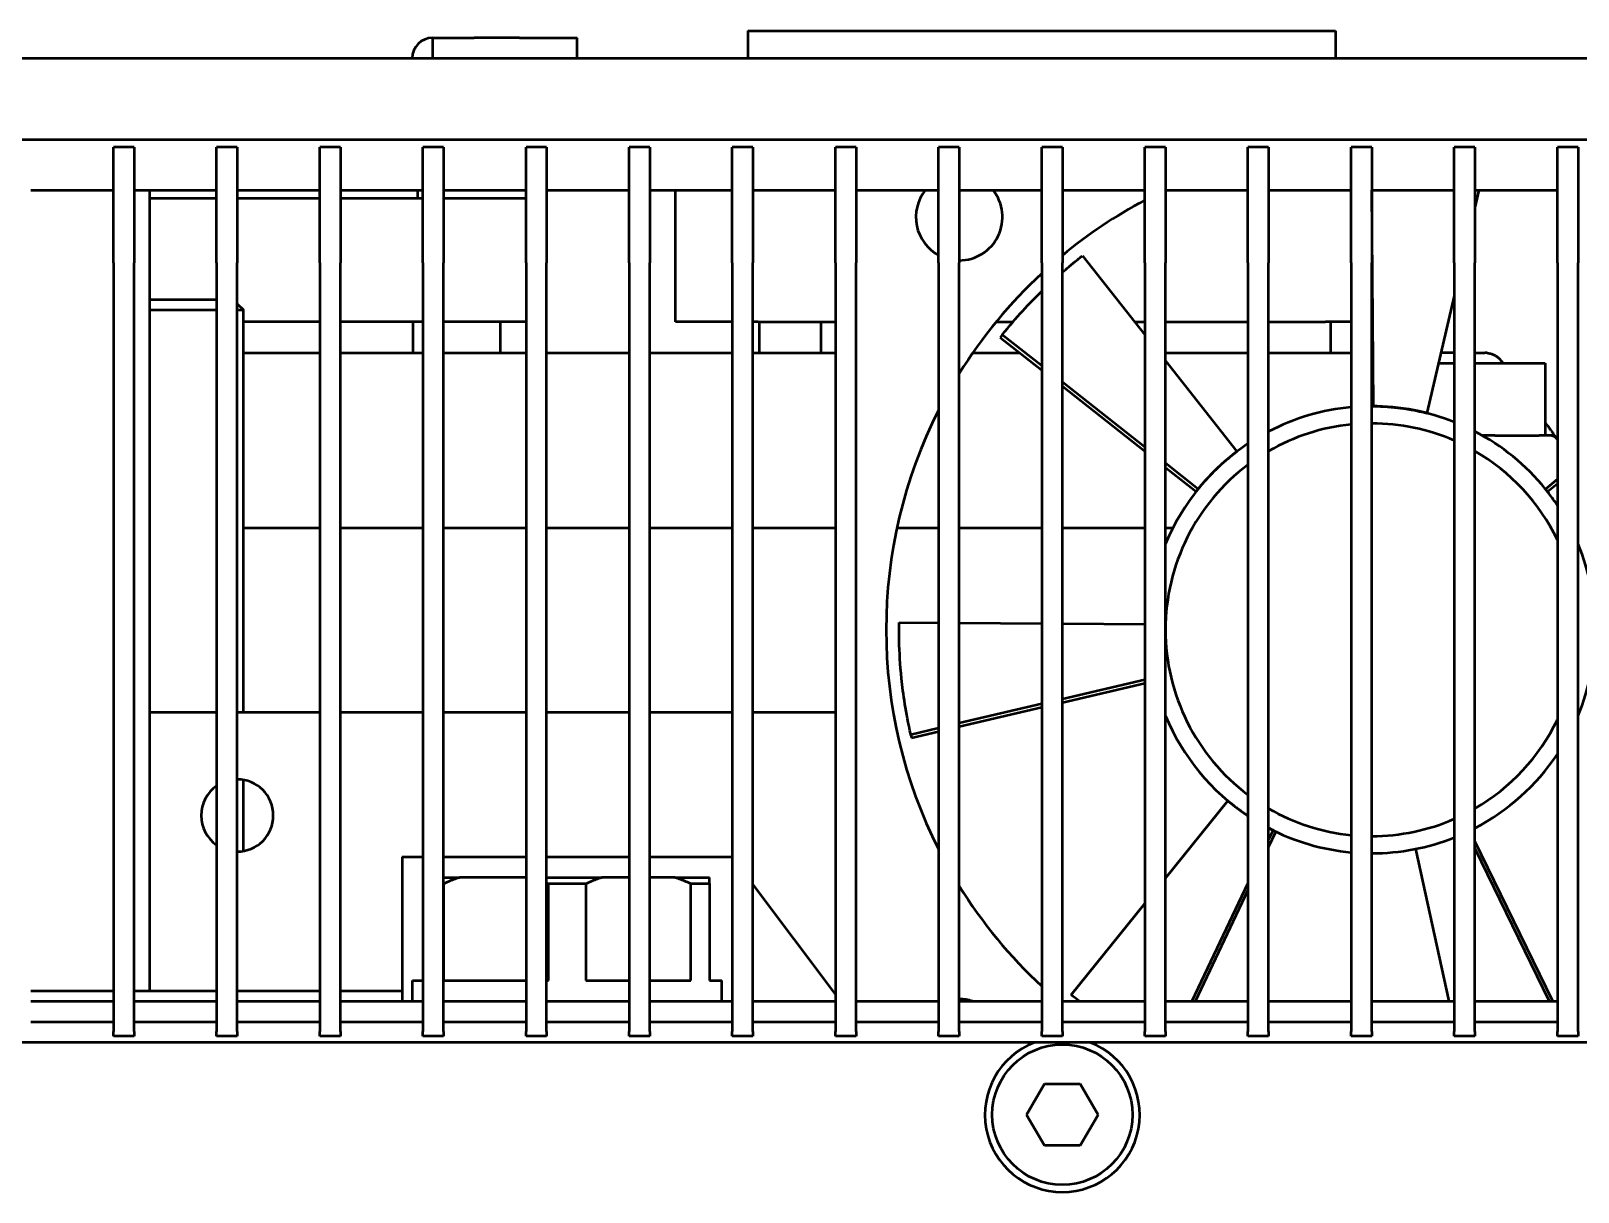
# Model space of a CAD drawing. Header units: millimetres. Extents: x 100 to 5488, y 100 to 4218.
# Drawn here: x 4028 to 4103, y 2043.9 to 2100.2 of the extents above; entities that cross this region are included whole.
import ezdxf

# ---------------------------------------------------------------- set-up
doc = ezdxf.new("R2010")
doc.units = ezdxf.units.MM
doc.header["$LTSCALE"] = 20
doc.layers.add('Visible (ANSI)', color=7, linetype='Continuous', lineweight=50)

msp = doc.modelspace()

# ---------------------------------------------------------------- linework, layer by layer
at = {"layer": 'Visible (ANSI)'}
for p, q in [((4062.752, 2100.202), (4091.252, 2100.202)), ((4062.752, 2100.202), (4062.752, 2098.881)), ((4091.252, 2100.202), (4091.252, 2098.881)), ((4047.483, 2099.872), (4049.483, 2099.872)), ((4047.483, 2098.881), (4047.483, 2099.872)), ((4051.685, 2099.872), (4049.483, 2099.872)), ((4051.685, 2099.872), (4053.417, 2099.872)), ((4053.417, 2099.872), (4054.488, 2099.872)), ((4054.488, 2098.881), (4054.488, 2099.872)), ((3932.002, 2098.881), (4884.002, 2098.881)), ((4883.702, 2094.931), (3932.302, 2094.931)), ((4032.002, 2094.556), (4032.002, 2094.562)), ((4033.002, 2094.562), (4032.002, 2094.562)), ((4032.002, 2088.969), (4032.002, 2094.556)), ((4033.002, 2094.562), (4033.002, 2094.556)), ((4033.002, 2094.556), (4033.002, 2088.969)), ((4037.002, 2094.556), (4037.002, 2094.562)), ((4038.002, 2094.562), (4037.002, 2094.562)), ((4037.002, 2088.969), (4037.002, 2094.556)), ((4038.002, 2094.562), (4038.002, 2094.556)), ((4038.002, 2094.556), (4038.002, 2088.969)), ((4042.002, 2094.556), (4042.002, 2094.562)), ((4043.002, 2094.562), (4042.002, 2094.562)), ((4042.002, 2088.969), (4042.002, 2094.556)), ((4043.002, 2094.562), (4043.002, 2094.556)), ((4043.002, 2094.556), (4043.002, 2088.969)), ((4047.002, 2094.556), (4047.002, 2094.562)), ((4048.002, 2094.562), (4047.002, 2094.562)), ((4047.002, 2088.969), (4047.002, 2094.556)), ((4048.002, 2094.562), (4048.002, 2094.556)), ((4048.002, 2094.556), (4048.002, 2088.969)), ((4052.002, 2094.556), (4052.002, 2094.562)), ((4053.002, 2094.562), (4052.002, 2094.562)), ((4052.002, 2088.969), (4052.002, 2094.556)), ((4053.002, 2094.562), (4053.002, 2094.556)), ((4053.002, 2094.556), (4053.002, 2088.969)), ((4057.002, 2094.556), (4057.002, 2094.562)), ((4058.002, 2094.562), (4057.002, 2094.562)), ((4057.002, 2088.969), (4057.002, 2094.556)), ((4058.002, 2094.562), (4058.002, 2094.556)), ((4058.002, 2094.556), (4058.002, 2088.969)), ((4062.002, 2094.556), (4062.002, 2094.562)), ((4063.002, 2094.562), (4062.002, 2094.562)), ((4062.002, 2088.969), (4062.002, 2094.556)), ((4063.002, 2094.562), (4063.002, 2094.556)), ((4063.002, 2094.556), (4063.002, 2088.969)), ((4067.002, 2094.556), (4067.002, 2094.562)), ((4068.002, 2094.562), (4067.002, 2094.562)), ((4067.002, 2088.969), (4067.002, 2094.556)), ((4068.002, 2094.562), (4068.002, 2094.556)), ((4068.002, 2094.556), (4068.002, 2088.969)), ((4072.002, 2094.556), (4072.002, 2094.562)), ((4073.002, 2094.562), (4072.002, 2094.562)), ((4072.002, 2088.969), (4072.002, 2094.556)), ((4073.002, 2094.562), (4073.002, 2094.556)), ((4073.002, 2094.556), (4073.002, 2088.969)), ((4077.002, 2094.556), (4077.002, 2094.562)), ((4078.002, 2094.562), (4077.002, 2094.562)), ((4077.002, 2088.969), (4077.002, 2094.556)), ((4078.002, 2094.562), (4078.002, 2094.556)), ((4078.002, 2094.556), (4078.002, 2088.969)), ((4082.002, 2094.556), (4082.002, 2094.562)), ((4083.002, 2094.562), (4082.002, 2094.562)), ((4082.002, 2088.969), (4082.002, 2094.556)), ((4083.002, 2094.562), (4083.002, 2094.556)), ((4083.002, 2094.556), (4083.002, 2088.969)), ((4087.002, 2094.556), (4087.002, 2094.562)), ((4088.002, 2094.562), (4087.002, 2094.562)), ((4087.002, 2088.969), (4087.002, 2094.556)), ((4088.002, 2094.562), (4088.002, 2094.556)), ((4088.002, 2094.556), (4088.002, 2088.969)), ((4092.002, 2094.556), (4092.002, 2094.562)), ((4093.002, 2094.562), (4092.002, 2094.562)), ((4092.002, 2088.969), (4092.002, 2094.556)), ((4093.002, 2094.562), (4093.002, 2094.556)), ((4093.002, 2094.556), (4093.002, 2088.969)), ((4097.002, 2094.556), (4097.002, 2094.562)), ((4098.002, 2094.562), (4097.002, 2094.562)), ((4097.002, 2088.969), (4097.002, 2094.556)), ((4098.002, 2094.562), (4098.002, 2094.556)), ((4098.002, 2094.556), (4098.002, 2088.969)), ((4102.002, 2094.556), (4102.002, 2094.562)), ((4103.002, 2094.562), (4102.002, 2094.562)), ((4102.002, 2088.969), (4102.002, 2094.556)), ((4103.002, 2094.562), (4103.002, 2094.556)), ((4103.002, 2094.556), (4103.002, 2088.969)), ((4028.002, 2092.486), (4032.002, 2092.486)), ((4033.002, 2092.486), (4037.002, 2092.486)), ((4033.752, 2092.486), (4033.752, 2053.681)), ((4033.752, 2092.102), (4037.002, 2092.102)), ((4038.002, 2092.486), (4042.002, 2092.486)), ((4038.002, 2092.102), (4042.002, 2092.102)), ((4043.002, 2092.486), (4047.002, 2092.486)), ((4043.002, 2092.102), (4047.002, 2092.102)), ((4046.752, 2092.102), (4046.752, 2092.486)), ((4048.002, 2092.486), (4052.002, 2092.486)), ((4048.002, 2092.102), (4049.502, 2092.102)), ((4049.502, 2092.102), (4052.002, 2092.102)), ((4053.002, 2092.486), (4057.002, 2092.486)), ((4058.002, 2092.486), (4062.002, 2092.486)), ((4059.252, 2086.102), (4059.252, 2092.486)), ((4063.002, 2092.486), (4067.002, 2092.486)), ((4068.002, 2092.486), (4072.002, 2092.486)), ((4073.002, 2092.486), (4077.002, 2092.486)), ((4078.002, 2092.486), (4082.002, 2092.486)), ((4083.002, 2092.486), (4087.002, 2092.486)), ((4088.002, 2092.486), (4092.002, 2092.486)), ((4093.002, 2092.486), (4097.002, 2092.486)), ((4093.083, 2082.015), (4093.008, 2092.486)), ((4098.199, 2092.486), (4098.002, 2091.646)), ((4098.002, 2092.486), (4102.002, 2092.486)), ((4032.002, 2088.969), (4032.002, 2051.716)), ((4033.002, 2051.716), (4033.002, 2088.969)), ((4037.002, 2088.969), (4037.002, 2051.716)), ((4038.002, 2051.716), (4038.002, 2088.969)), ((4042.002, 2088.969), (4042.002, 2051.716)), ((4043.002, 2051.716), (4043.002, 2088.969)), ((4047.002, 2088.969), (4047.002, 2051.716)), ((4048.002, 2051.716), (4048.002, 2088.969)), ((4052.002, 2088.969), (4052.002, 2051.716)), ((4053.002, 2051.716), (4053.002, 2088.969)), ((4057.002, 2088.969), (4057.002, 2051.716)), ((4058.002, 2051.716), (4058.002, 2088.969)), ((4062.002, 2088.969), (4062.002, 2051.716)), ((4063.002, 2051.716), (4063.002, 2088.969)), ((4067.002, 2088.969), (4067.002, 2051.716)), ((4068.002, 2051.716), (4068.002, 2088.969)), ((4072.002, 2088.969), (4072.002, 2051.716)), ((4073.002, 2051.716), (4073.002, 2088.969)), ((4077.002, 2088.969), (4077.002, 2051.716)), ((4078.002, 2051.716), (4078.002, 2088.969)), ((4078.748, 2089.126), (4078.757, 2089.133)), ((4078.749, 2089.126), (4078.757, 2089.133)), ((4078.982, 2089.31), (4082.002, 2085.477)), ((4082.002, 2088.969), (4082.002, 2051.716)), ((4083.002, 2051.716), (4083.002, 2088.969)), ((4087.002, 2088.969), (4087.002, 2051.716)), ((4088.002, 2051.716), (4088.002, 2088.969)), ((4092.002, 2088.969), (4092.002, 2051.716)), ((4093.002, 2051.716), (4093.002, 2088.969)), ((4097.002, 2088.969), (4097.002, 2051.716)), ((4098.002, 2051.716), (4098.002, 2088.969)), ((4102.002, 2088.969), (4102.002, 2051.716)), ((4103.002, 2051.716), (4103.002, 2088.969)), ((4097.002, 2087.37), (4095.672, 2081.682)), ((4033.752, 2087.181), (4037.002, 2087.181)), ((4033.752, 2086.681), (4037.002, 2086.681)), ((4038.002, 2086.981), (4038.302, 2086.681)), ((4038.002, 2086.681), (4038.302, 2086.681)), ((4038.302, 2067.181), (4038.302, 2086.681)), ((4042.002, 2086.102), (4038.302, 2086.102)), ((4047.002, 2086.102), (4043.002, 2086.102)), ((4046.514, 2086.102), (4046.514, 2084.602)), ((4049.502, 2086.102), (4048.002, 2086.102)), ((4052.002, 2086.102), (4049.502, 2086.102)), ((4050.754, 2086.102), (4050.754, 2084.602)), ((4062.002, 2086.102), (4059.252, 2086.102)), ((4063.252, 2086.102), (4063.002, 2086.102)), ((4063.252, 2086.102), (4067.002, 2086.102)), ((4063.302, 2086.102), (4063.302, 2084.602)), ((4066.302, 2086.102), (4066.302, 2084.602)), ((4074.793, 2086.102), (4075.608, 2086.102)), ((4081.51, 2086.102), (4082.002, 2086.102)), ((4083.002, 2086.102), (4087.002, 2086.102)), ((4088.002, 2086.102), (4090.752, 2086.102)), ((4092.002, 2086.102), (4090.752, 2086.102)), ((4091.002, 2086.102), (4091.002, 2084.602)), ((4075.088, 2085.473), (4074.99, 2085.349)), ((4074.99, 2085.349), (4077.002, 2083.766)), ((4077.002, 2083.968), (4075.088, 2085.473)), ((4038.302, 2084.602), (4042.002, 2084.602)), ((4043.002, 2084.602), (4047.002, 2084.602)), ((4048.002, 2084.602), (4052.002, 2084.602)), ((4053.002, 2084.602), (4057.002, 2084.602)), ((4058.002, 2084.602), (4062.002, 2084.602)), ((4063.002, 2084.602), (4067.002, 2084.602)), ((4073.661, 2084.602), (4075.94, 2084.602)), ((4083.002, 2084.602), (4087.002, 2084.602)), ((4088.002, 2084.602), (4092.002, 2084.602)), ((4097.002, 2084.602), (4096.355, 2084.602)), ((4098.002, 2084.602), (4098.488, 2084.602)), ((4083.002, 2084.208), (4086.461, 2079.819)), ((4096.238, 2084.102), (4097.002, 2084.102)), ((4098.002, 2084.102), (4101.402, 2084.102)), ((4099.36, 2084.102), (4099.302, 2084.183)), ((4101.402, 2084.102), (4101.402, 2080.602)), ((4082.002, 2080.035), (4078.002, 2083.181)), ((4078.002, 2082.98), (4082.002, 2079.833)), ((4093.002, 2082.014), (4093.083, 2082.015)), ((4098.963, 2080.602), (4098.351, 2080.602)), ((4098.963, 2080.602), (4101.121, 2080.602)), ((4101.602, 2080.602), (4101.121, 2080.602)), ((4101.518, 2081.08), (4101.402, 2081.242)), ((4101.523, 2081.074), (4101.518, 2081.08)), ((4101.862, 2080.599), (4101.796, 2080.69)), ((4101.959, 2080.462), (4101.917, 2080.521)), ((4084.586, 2078.003), (4083.002, 2079.248)), ((4083.002, 2079.047), (4084.488, 2077.878)), ((4102.002, 2078.472), (4101.42, 2078)), ((4101.52, 2077.877), (4102.002, 2078.268)), ((4084.488, 2077.878), (4084.586, 2078.003)), ((4101.42, 2078), (4101.52, 2077.877)), ((4042.002, 2076.102), (4038.302, 2076.102)), ((4047.002, 2076.102), (4043.002, 2076.102)), ((4052.002, 2076.102), (4048.002, 2076.102)), ((4057.002, 2076.102), (4053.002, 2076.102)), ((4062.002, 2076.102), (4058.002, 2076.102)), ((4067.002, 2076.102), (4063.002, 2076.102)), ((4072.002, 2076.102), (4069.981, 2076.102)), ((4077.002, 2076.102), (4073.002, 2076.102)), ((4082.002, 2076.102), (4078.002, 2076.102)), ((4083.351, 2076.102), (4083.002, 2076.102)), ((4070.087, 2071.534), (4072.002, 2071.522)), ((4073.002, 2071.516), (4077.002, 2071.49)), ((4070.085, 2071.237), (4070.085, 2071.248)), ((4070.085, 2071.236), (4070.085, 2071.247)), ((4078.002, 2071.484), (4082.002, 2071.459)), ((4082.002, 2068.761), (4078.002, 2067.822)), ((4078.002, 2067.659), (4082.002, 2068.598)), ((4033.752, 2067.181), (4037.002, 2067.181)), ((4038.002, 2067.181), (4042.002, 2067.181)), ((4043.002, 2067.181), (4047.002, 2067.181)), ((4048.002, 2067.181), (4052.002, 2067.181)), ((4053.002, 2067.181), (4057.002, 2067.181)), ((4058.002, 2067.181), (4062.002, 2067.181)), ((4063.002, 2067.181), (4067.002, 2067.181)), ((4077.002, 2067.587), (4073.002, 2066.648)), ((4073.002, 2066.485), (4077.002, 2067.425)), ((4072.002, 2066.413), (4070.656, 2066.097)), ((4070.692, 2065.943), (4072.002, 2066.251)), ((4070.656, 2066.097), (4070.692, 2065.943)), ((4038.302, 2060.457), (4038.302, 2063.905)), ((4083.002, 2059.147), (4086.028, 2062.888)), ((4088.215, 2061.462), (4088.002, 2061.014)), ((4088.002, 2060.645), (4088.358, 2061.394)), ((4088.358, 2061.394), (4088.215, 2061.462)), ((4096.759, 2053.181), (4095.132, 2060.559)), ((4101.786, 2053.181), (4098.002, 2060.935)), ((4098.002, 2060.574), (4101.61, 2053.181)), ((4046.002, 2060.181), (4047.002, 2060.181)), ((4046.002, 2060.181), (4046.002, 2053.681)), ((4048.002, 2060.181), (4052.002, 2060.181)), ((4053.002, 2060.181), (4057.002, 2060.181)), ((4058.002, 2060.181), (4062.002, 2060.181)), ((4048.002, 2059.181), (4048.771, 2059.181)), ((4048.002, 2058.881), (4048.007, 2058.881)), ((4048.007, 2058.881), (4048.007, 2054.181)), ((4052.002, 2059.181), (4048.771, 2059.181)), ((4053.002, 2059.181), (4055.671, 2059.181)), ((4053.098, 2054.181), (4053.098, 2058.881)), ((4053.098, 2058.881), (4054.907, 2058.881)), ((4054.907, 2058.881), (4054.907, 2054.181)), ((4057.002, 2059.181), (4055.671, 2059.181)), ((4059.234, 2059.181), (4058.002, 2059.181)), ((4059.234, 2059.181), (4060.902, 2059.181)), ((4059.998, 2054.181), (4059.998, 2058.881)), ((4059.998, 2058.881), (4060.902, 2058.881)), ((4060.902, 2058.881), (4060.902, 2059.181)), ((4060.902, 2058.881), (4060.902, 2054.181)), ((4067.002, 2053.514), (4063.002, 2058.847)), ((4087.002, 2058.907), (4084.285, 2053.181)), ((4084.46, 2053.181), (4087.002, 2058.538)), ((4078.43, 2053.493), (4082.002, 2057.91)), ((4028.002, 2053.681), (4032.002, 2053.681)), ((4028.002, 2053.681), (4032.002, 2053.681)), ((4033.002, 2053.681), (4033.252, 2053.681)), ((4033.002, 2053.681), (4037.002, 2053.681)), ((4038.002, 2053.681), (4042.002, 2053.681)), ((4043.002, 2053.681), (4044.002, 2053.681)), ((4044.002, 2053.681), (4046.002, 2053.681)), ((4046.002, 2053.681), (4046.002, 2053.181)), ((4046.502, 2054.181), (4047.002, 2054.181)), ((4046.502, 2053.181), (4046.502, 2054.181)), ((4048.007, 2054.181), (4052.002, 2054.181)), ((4053.002, 2054.181), (4053.098, 2054.181)), ((4054.907, 2054.181), (4057.002, 2054.181)), ((4058.002, 2054.181), (4059.998, 2054.181)), ((4060.902, 2054.181), (4061.502, 2054.181)), ((4061.502, 2053.181), (4061.502, 2054.181)), ((4028.002, 2053.181), (4032.002, 2053.181)), ((4033.002, 2053.181), (4037.002, 2053.181)), ((4038.002, 2053.181), (4042.002, 2053.181)), ((4043.002, 2053.181), (4047.002, 2053.181)), ((4048.002, 2053.181), (4052.002, 2053.181)), ((4053.002, 2053.181), (4057.002, 2053.181)), ((4058.002, 2053.181), (4062.002, 2053.181)), ((4063.002, 2053.181), (4067.002, 2053.181)), ((4068.002, 2053.181), (4072.002, 2053.181)), ((4073.002, 2053.181), (4077.002, 2053.181)), ((4078.002, 2053.181), (4082.002, 2053.181)), ((4078.661, 2053.305), (4078.652, 2053.312)), ((4078.662, 2053.305), (4078.653, 2053.312)), ((4083.002, 2053.181), (4087.002, 2053.181)), ((4088.002, 2053.181), (4092.002, 2053.181)), ((4093.002, 2053.181), (4097.002, 2053.181)), ((4098.002, 2053.181), (4102.002, 2053.181)), ((4028.002, 2052.181), (4032.002, 2052.181)), ((4033.002, 2052.181), (4037.002, 2052.181)), ((4038.002, 2052.181), (4042.002, 2052.181)), ((4043.002, 2052.181), (4047.002, 2052.181)), ((4048.002, 2052.181), (4052.002, 2052.181)), ((4053.002, 2052.181), (4057.002, 2052.181)), ((4058.002, 2052.181), (4062.002, 2052.181)), ((4063.002, 2052.181), (4067.002, 2052.181)), ((4068.002, 2052.181), (4072.002, 2052.181)), ((4073.002, 2052.181), (4077.002, 2052.181)), ((4078.002, 2052.181), (4082.002, 2052.181)), ((4083.002, 2052.181), (4087.002, 2052.181)), ((4088.002, 2052.181), (4092.002, 2052.181)), ((4093.002, 2052.181), (4097.002, 2052.181)), ((4098.002, 2052.181), (4102.002, 2052.181)), ((4032.002, 2051.481), (4032.002, 2051.716)), ((4033.002, 2051.481), (4032.002, 2051.481)), ((4033.002, 2051.716), (4033.002, 2051.481)), ((4037.002, 2051.481), (4037.002, 2051.716)), ((4038.002, 2051.481), (4037.002, 2051.481)), ((4038.002, 2051.716), (4038.002, 2051.481)), ((4042.002, 2051.481), (4042.002, 2051.716)), ((4043.002, 2051.481), (4042.002, 2051.481)), ((4043.002, 2051.716), (4043.002, 2051.481)), ((4047.002, 2051.481), (4047.002, 2051.716)), ((4048.002, 2051.481), (4047.002, 2051.481)), ((4048.002, 2051.716), (4048.002, 2051.481)), ((4052.002, 2051.481), (4052.002, 2051.716)), ((4053.002, 2051.481), (4052.002, 2051.481)), ((4053.002, 2051.716), (4053.002, 2051.481)), ((4057.002, 2051.481), (4057.002, 2051.716)), ((4058.002, 2051.481), (4057.002, 2051.481)), ((4058.002, 2051.716), (4058.002, 2051.481)), ((4062.002, 2051.481), (4062.002, 2051.716)), ((4063.002, 2051.481), (4062.002, 2051.481)), ((4063.002, 2051.716), (4063.002, 2051.481)), ((4067.002, 2051.481), (4067.002, 2051.716)), ((4068.002, 2051.481), (4067.002, 2051.481)), ((4068.002, 2051.716), (4068.002, 2051.481)), ((4072.002, 2051.481), (4072.002, 2051.716)), ((4073.002, 2051.481), (4072.002, 2051.481)), ((4073.002, 2051.716), (4073.002, 2051.481)), ((4077.002, 2051.481), (4077.002, 2051.716)), ((4078.002, 2051.481), (4077.002, 2051.481)), ((4078.002, 2051.716), (4078.002, 2051.481)), ((4082.002, 2051.481), (4082.002, 2051.716)), ((4083.002, 2051.481), (4082.002, 2051.481)), ((4083.002, 2051.716), (4083.002, 2051.481)), ((4087.002, 2051.481), (4087.002, 2051.716)), ((4088.002, 2051.481), (4087.002, 2051.481)), ((4088.002, 2051.716), (4088.002, 2051.481)), ((4092.002, 2051.481), (4092.002, 2051.716)), ((4093.002, 2051.481), (4092.002, 2051.481)), ((4093.002, 2051.716), (4093.002, 2051.481)), ((4097.002, 2051.481), (4097.002, 2051.716)), ((4098.002, 2051.481), (4097.002, 2051.481)), ((4098.002, 2051.716), (4098.002, 2051.481)), ((4102.002, 2051.481), (4102.002, 2051.716)), ((4103.002, 2051.481), (4102.002, 2051.481)), ((4103.002, 2051.716), (4103.002, 2051.481)), ((4076.656, 2051.181), (3948.349, 2051.181)), ((4079.335, 2051.181), (4076.67, 2051.181)), ((4241.656, 2051.181), (4079.349, 2051.181)), ((4077.136, 2049.181), (4076.27, 2047.681)), ((4077.136, 2049.181), (4078.869, 2049.181)), ((4079.735, 2047.681), (4078.869, 2049.181)), ((4076.27, 2047.681), (4077.136, 2046.181)), ((4078.869, 2046.181), (4079.735, 2047.681)), ((4078.869, 2046.181), (4077.136, 2046.181))]:
    msp.add_line(p, q, dxfattribs=at)
msp.add_circle((4078.002, 2047.681), 3.4, dxfattribs=at)
for centre, radius, start, end in [((4047.483, 2098.872), 1, 90, 179.48557), ((4073.002, 2091.181), 2.1, 141.56992, 241.56311), ((4073.002, 2091.181), 2.1, 270, 38.43008), ((4093.002, 2071.181), 23.542, 117.85637, 129.58098), ((4093.002, 2071.181), 23.542, 132.81599, 148.16358), ((4093.002, 2071.181), 10.833, 68.33182, 90), ((4093.002, 2071.181), 23.542, 153.13014, 206.86986), ((4093.002, 2071.181), 10.833, 95.29638, 117.48643), ((4093.002, 2071.181), 10, 95.73917, 120), ((4093.002, 2071.181), 10, 66.42182, 90), ((4093.002, 2071.181), 10.833, 39.01182, 62.51357), ((4101.602, 2080.102), 0.5, 36.83816, 90), ((4093.002, 2071.181), 10.833, 123.63128, 157.38014), ((4093.002, 2071.181), 10, 25.84193, 60), ((4093.002, 2071.181), 10, 126.8699, 233.1301), ((4093.002, 2071.181), 10.833, 33.82216, 37.56756), ((4093.002, 2071.181), 10.833, 337.38014, 22.61986), ((4093.002, 2071.181), 10.833, 202.61986, 236.36872), ((4093.002, 2071.181), 10, 300, 334.15807), ((4093.002, 2071.181), 10.833, 297.48643, 326.17784), ((4038.002, 2062.181), 1.75, 124.8499, 235.1501), ((4038.002, 2062.181), 1.75, 270, 90), ((4093.002, 2071.181), 10, 240, 264.26083), ((4093.002, 2071.181), 10, 270, 293.57818), ((4093.002, 2071.181), 10.833, 242.51357, 264.70362), ((4093.002, 2071.181), 10.833, 270, 291.66818), ((4093.002, 2071.181), 23.542, 211.83642, 227.18401), ((4073.002, 2051.181), 2.1, 72.24721, 90), ((4078.002, 2047.681), 3.75, 111.03947, 68.96053), ((4078.002, 2047.681), 3.75, 110.83583, 111.03947), ((4078.002, 2047.681), 3.75, 68.96053, 69.16417)]:
    msp.add_arc(centre, radius, start, end, dxfattribs=at)
msp.add_ellipse((4098.488, 2083.602), major_axis=(-0.994, 0.108), ratio=0.999963, start_param=4.712389, end_param=4.82074, dxfattribs=at)
for points, knots in [([(4078.003, 2088.507), (4078.113, 2088.603), (4078.219, 2088.693), (4078.64, 2089.044), (4078.801, 2089.168), (4078.948, 2089.283), (4078.982, 2089.31), (4078.982, 2089.31)], [-0.5323172, -0.5323172, -0.5323172, -0.5323172, -0.4779445, -0.4779445, -0.3005673, -0.3005673, -0.1647855, -0.1647855, -0.1647855, -0.1647855]), ([(4075.088, 2085.473), (4075.78, 2086.34), (4076.421, 2087.019), (4076.979, 2087.566), (4076.991, 2087.577), (4077.002, 2087.588)], [-0.9467955, -0.9467955, -0.9467955, -0.9467955, -0.6926253, -0.6926253, -0.6872631, -0.6872631, -0.6872631, -0.6872631]), ([(4098.596, 2084.596), (4098.652, 2084.59), (4098.707, 2084.579), (4098.815, 2084.548), (4098.868, 2084.528), (4098.969, 2084.48), (4099.018, 2084.452), (4099.11, 2084.387), (4099.153, 2084.351), (4099.232, 2084.272), (4099.269, 2084.229), (4099.302, 2084.183)], [1.6791328, 1.6791328, 1.6791328, 1.6791328, 1.8475971, 1.8475971, 2.0160615, 2.0160615, 2.1845258, 2.1845258, 2.3529901, 2.3529901, 2.5214545, 2.5214545, 2.5214545, 2.5214545]), ([(4093.083, 2082.015), (4094.061, 2082.008), (4094.878, 2081.862), (4095.497, 2081.726), (4095.644, 2081.689), (4095.672, 2081.682), (4095.673, 2081.682), (4095.672, 2081.682)], [0.000001, 0.000001, 0.000001, 0.000001, 0.4513878, 0.4513878, 0.6306035, 0.6306035, 0.6515916, 0.6515916, 0.6515916, 0.6515916]), ([(4094.901, 2081.847), (4094.901, 2081.847), (4094.901, 2081.847), (4094.901, 2081.847), (4094.901, 2081.847), (4094.901, 2081.847), (4094.9, 2081.847), (4094.9, 2081.847), (4094.9, 2081.847), (4094.897, 2081.847), (4094.894, 2081.848), (4094.86, 2081.854), (4094.828, 2081.859), (4094.737, 2081.874), (4094.679, 2081.884), (4094.613, 2081.894)], [0, 0, 0, 0, 0.00002166, 0.00002166, 0.00006497, 0.00006497, 0.00015161, 0.00015161, 0.00032487, 0.00032487, 0.00247765, 0.00247765, 0.02544401, 0.02544401, 0.06575344, 0.06575344, 0.06575344, 0.06575344]), ([(4095.465, 2081.731), (4095.465, 2081.731), (4095.465, 2081.731), (4095.488, 2081.725), (4095.425, 2081.742), (4095.225, 2081.784)], [-0.2072212, -0.2072212, -0.2072212, -0.2072212, -0.2059298, -0.2059298, -0.000001, -0.000001, -0.000001, -0.000001]), ([(4095.47, 2081.729), (4095.47, 2081.729), (4095.469, 2081.73), (4095.46, 2081.732), (4095.44, 2081.736), (4095.407, 2081.744), (4095.401, 2081.745), (4095.393, 2081.747), (4095.39, 2081.748), (4095.388, 2081.748), (4095.387, 2081.748), (4095.387, 2081.749), (4095.387, 2081.749), (4095.387, 2081.749)], [0.01118548, 0.01118548, 0.01118548, 0.01118548, 0.0209353, 0.0209353, 0.05757105, 0.05757105, 0.06669014, 0.06669014, 0.07010968, 0.07010968, 0.07075084, 0.07075084, 0.0707809, 0.0707809, 0.0707809, 0.0707809]), ([(4095.672, 2081.682), (4095.648, 2081.688), (4095.623, 2081.694), (4095.588, 2081.702), (4095.575, 2081.705), (4095.554, 2081.71), (4095.544, 2081.712), (4095.527, 2081.716), (4095.52, 2081.718), (4095.502, 2081.722), (4095.492, 2081.724), (4095.476, 2081.728), (4095.469, 2081.73), (4095.46, 2081.732), (4095.457, 2081.732), (4095.454, 2081.733), (4095.454, 2081.733), (4095.454, 2081.733), (4095.454, 2081.733), (4095.453, 2081.733), (4095.453, 2081.733), (4095.453, 2081.733)], [0, 0, 0, 0, 0.0077068, 0.0077068, 0.01222361, 0.01222361, 0.01712571, 0.01712571, 0.0226313, 0.0226313, 0.03357537, 0.03357537, 0.04176965, 0.04176965, 0.0448425, 0.0448425, 0.04513058, 0.04513058, 0.04534663, 0.04534663, 0.0453586, 0.0453586, 0.0453586, 0.0453586]), ([(4101.707, 2080.815), (4101.707, 2080.816), (4101.677, 2080.858), (4101.646, 2080.901), (4101.614, 2080.945)], [0.7760201, 0.7760201, 0.7760201, 0.7760201, 0.7777778, 0.8887007, 0.8887007, 0.8887007, 0.8887007]), ([(4084.586, 2078.003), (4084.933, 2078.432), (4085.29, 2078.803), (4085.916, 2079.388), (4086.137, 2079.565), (4086.364, 2079.745), (4086.461, 2079.819), (4086.461, 2079.819), (4086.461, 2079.819), (4086.461, 2079.819)], [0.000001, 0.000001, 0.000001, 0.000001, 0.2548289, 0.2548289, 0.5067892, 0.5067892, 0.6751286, 0.6751286, 0.6789193, 0.6789193, 0.6789193, 0.6789193]), ([(4086.461, 2079.819), (4086.441, 2079.803), (4086.421, 2079.788), (4086.393, 2079.765), (4086.383, 2079.757), (4086.365, 2079.743), (4086.358, 2079.737), (4086.344, 2079.727), (4086.339, 2079.722), (4086.324, 2079.711), (4086.316, 2079.704), (4086.303, 2079.694), (4086.297, 2079.69), (4086.29, 2079.684), (4086.288, 2079.682), (4086.285, 2079.68), (4086.285, 2079.68), (4086.285, 2079.68), (4086.285, 2079.68), (4086.285, 2079.68), (4086.285, 2079.68), (4086.285, 2079.68)], [0, 0, 0, 0, 0.0077068, 0.0077068, 0.01222361, 0.01222361, 0.01712571, 0.01712571, 0.0226313, 0.0226313, 0.03357537, 0.03357537, 0.04176965, 0.04176965, 0.0448425, 0.0448425, 0.04513057, 0.04513057, 0.04534663, 0.04534663, 0.0453586, 0.0453586, 0.0453586, 0.0453586]), ([(4086.285, 2079.68), (4086.289, 2079.683), (4086.297, 2079.689), (4086.298, 2079.69), (4086.298, 2079.69), (4086.298, 2079.69)], [0, 0, 0, 0, 0.07307911, 0.07307911, 0.07404225, 0.07404225, 0.07404225, 0.07404225]), ([(4101.59, 2077.786), (4101.562, 2077.822), (4101.535, 2077.857), (4101.478, 2077.928), (4101.449, 2077.964), (4101.42, 2078)], [-0.02726092, -0.02726092, -0.02726092, -0.02726092, -0.0138411, -0.0138411, -0.000001, -0.000001, -0.000001, -0.000001]), ([(4101.52, 2077.877), (4101.532, 2077.862), (4101.543, 2077.847), (4101.567, 2077.817), (4101.578, 2077.802), (4101.59, 2077.786)], [0.00000954, 0.00000954, 0.00000954, 0.00000954, 0.0087901, 0.0087901, 0.01772707, 0.01772707, 0.01772707, 0.01772707]), ([(4070.656, 2066.097), (4070.414, 2067.163), (4070.284, 2068.072), (4070.141, 2069.462), (4070.104, 2070.122), (4070.081, 2071.089), (4070.085, 2071.292), (4070.087, 2071.486), (4070.087, 2071.534), (4070.087, 2071.534)], [-0.8748687, -0.8748687, -0.8748687, -0.8748687, -0.6567702, -0.6567702, -0.4710812, -0.4710812, -0.3044932, -0.3044932, -0.1632802, -0.1632802, -0.1632802, -0.1632802]), ([(4087.002, 2062.159), (4086.975, 2062.177), (4086.948, 2062.195), (4086.569, 2062.452), (4086.348, 2062.629), (4086.121, 2062.81), (4086.028, 2062.888), (4086.028, 2062.888), (4086.028, 2062.888), (4086.028, 2062.888)], [0.2360128, 0.2360128, 0.2360128, 0.2360128, 0.254861, 0.254861, 0.5068567, 0.5068567, 0.6751334, 0.6751334, 0.6788984, 0.6788984, 0.6788984, 0.6788984]), ([(4086.028, 2062.888), (4086.048, 2062.872), (4086.068, 2062.856), (4086.096, 2062.834), (4086.106, 2062.826), (4086.123, 2062.812), (4086.131, 2062.805), (4086.144, 2062.795), (4086.15, 2062.79), (4086.164, 2062.778), (4086.172, 2062.772), (4086.185, 2062.762), (4086.19, 2062.757), (4086.198, 2062.751), (4086.2, 2062.749), (4086.202, 2062.748), (4086.203, 2062.747), (4086.203, 2062.747), (4086.203, 2062.747), (4086.203, 2062.747), (4086.203, 2062.747), (4086.203, 2062.747)], [0, 0, 0, 0, 0.0077068, 0.0077068, 0.01222361, 0.01222361, 0.01712571, 0.01712571, 0.0226313, 0.0226313, 0.03357537, 0.03357537, 0.04176965, 0.04176965, 0.0448425, 0.0448425, 0.04513057, 0.04513057, 0.04534663, 0.04534663, 0.0453586, 0.0453586, 0.0453586, 0.0453586]), ([(4086.203, 2062.747), (4086.199, 2062.751), (4086.191, 2062.757), (4086.19, 2062.758), (4086.19, 2062.758), (4086.19, 2062.758)], [0, 0, 0, 0, 0.07307911, 0.07307911, 0.07404225, 0.07404225, 0.07404225, 0.07404225]), ([(4059.234, 2059.181), (4059.323, 2059.151), (4059.41, 2059.12), (4059.497, 2059.088), (4059.583, 2059.056), (4059.667, 2059.023), (4059.751, 2058.988), (4059.834, 2058.953), (4059.917, 2058.918), (4059.998, 2058.881)], [0, 0, 0, 0, 0.333333, 0.333333, 0.333333, 0.666667, 0.666667, 0.666667, 1, 1, 1, 1]), ([(4078.817, 2053.18), (4078.665, 2053.3), (4078.58, 2053.37), (4078.464, 2053.465), (4078.43, 2053.493), (4078.43, 2053.493)], [-0.4133423, -0.4133423, -0.4133423, -0.4133423, -0.3010498, -0.3010498, -0.1646084, -0.1646084, -0.1646084, -0.1646084])]:
    msp.add_open_spline(points, degree=3, knots=knots, dxfattribs=at)
for points in [[(4078.757, 2089.133), (4078.757, 2089.133), (4078.757, 2089.133), (4078.757, 2089.133)], [(4093.418, 2082.006), (4093.284, 2082.011), (4093.146, 2082.014), (4093.002, 2082.014)], [(4093.419, 2082.006), (4093.581, 2081.999), (4093.736, 2081.989), (4093.884, 2081.977)], [(4095.453, 2081.733), (4095.446, 2081.735), (4095.439, 2081.737), (4095.431, 2081.738)], [(4101.523, 2081.074), (4101.553, 2081.031), (4101.584, 2080.988), (4101.614, 2080.945)], [(4101.707, 2080.815), (4101.738, 2080.772), (4101.768, 2080.73), (4101.796, 2080.69)], [(4101.862, 2080.599), (4101.882, 2080.571), (4101.9, 2080.545), (4101.917, 2080.521)], [(4101.959, 2080.462), (4101.98, 2080.434), (4101.995, 2080.413), (4102.002, 2080.402)], [(4085.851, 2079.319), (4085.928, 2079.387), (4085.994, 2079.443), (4086.05, 2079.489)], [(4086.298, 2079.69), (4086.298, 2079.69), (4086.289, 2079.684), (4086.268, 2079.667)], [(4084.488, 2077.878), (4084.697, 2078.144), (4084.909, 2078.388), (4085.114, 2078.606)], [(4070.085, 2071.248), (4070.085, 2071.248), (4070.085, 2071.248), (4070.085, 2071.247)], [(4086.19, 2062.757), (4086.19, 2062.757), (4086.198, 2062.751), (4086.219, 2062.734)], [(4086.651, 2062.404), (4086.568, 2062.464), (4086.498, 2062.516), (4086.441, 2062.56)], [(4088.358, 2061.394), (4088.236, 2061.452), (4088.117, 2061.511), (4088.002, 2061.57)], [(4088.215, 2061.462), (4088.143, 2061.497), (4088.072, 2061.533), (4088.002, 2061.569)], [(4048.007, 2058.881), (4048.087, 2058.917), (4048.251, 2058.988), (4048.505, 2059.089), (4048.681, 2059.151), (4048.771, 2059.181)], [(4053.002, 2058.923), (4053.035, 2058.909), (4053.066, 2058.895), (4053.098, 2058.881)], [(4054.907, 2058.881), (4054.987, 2058.917), (4055.151, 2058.988), (4055.405, 2059.089), (4055.581, 2059.151), (4055.671, 2059.181)], [(4078.652, 2053.312), (4078.652, 2053.312), (4078.652, 2053.312), (4078.653, 2053.312)]]:
    msp.add_open_spline(points, degree=3, dxfattribs=at)

doc.saveas('drawing.dxf')
